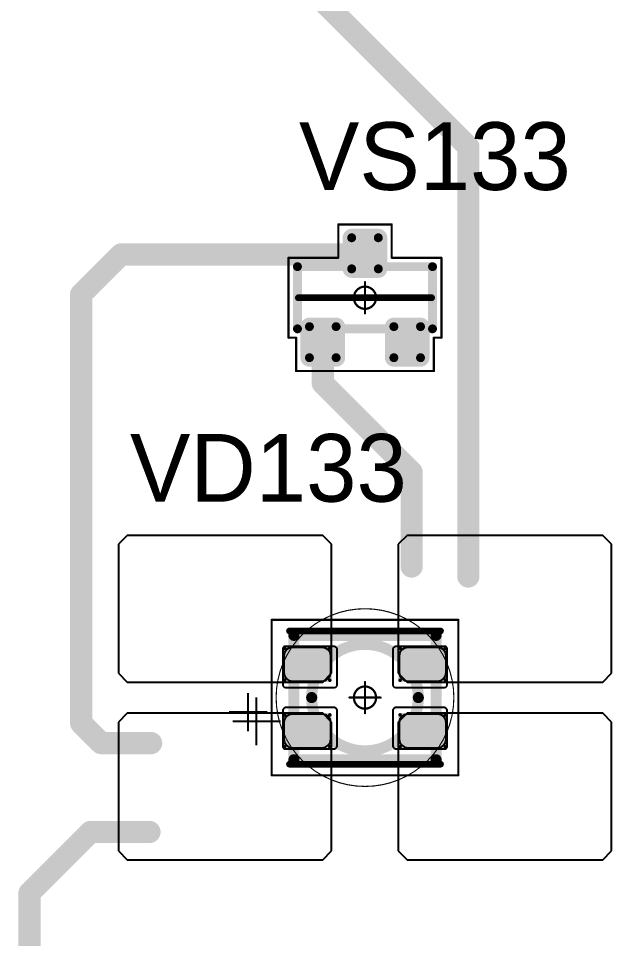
# Model space of a CAD drawing. Header units: millimetres. Extents: x 0 to 400, y 0 to 511.
# Drawn here: x 292.2 to 305.55, y 36.07 to 56.79 of the extents above; entities that cross this region are included whole.
import ezdxf

# ---------------------------------------------------------------- set-up
doc = ezdxf.new("R2010")
doc.units = ezdxf.units.MM
for name, color, linetype in [('Mechanical13', 56, 'Continuous'), ('Mechanical15', 56, 'Continuous'), ('Mechanical2', 216, 'Continuous'), ('TopLayer', 1, 'Continuous'), ('TopOverlay', 2, 'Continuous'), ('TopPaste', 8, 'Continuous'), ('TopSolder', 216, 'Continuous')]:
    doc.layers.add(name, color=color, linetype=linetype)

# ---------------------------------------------------------------- blocks, each defined once
blk = doc.blocks.new('SOT23_464')
at = {"layer": 'Mechanical13', "const_width": 0.2}
for points in [[(-0.7, 1.52), (0.7, 1.52)], [(-0.7, 1.52), (-0.7, -1.52)], [(0.7, 1.52), (0.7, -1.52)], [(-0.7, -1.52), (0.7, -1.52)]]:
    blk.add_lwpolyline(points, dxfattribs=at)
at = {"layer": 'Mechanical13', "const_width": 0.1}
for points in [[(-0.75, 1.52, 1), (-0.65, 1.52, 1)], [(-0.75, 1.52, 1), (-0.65, 1.52, 1)], [(0.65, 1.52, 1), (0.75, 1.52, 1)], [(0.65, 1.52, 1), (0.75, 1.52, 1)], [(-0.75, -1.52, 1), (-0.65, -1.52, 1)], [(-0.75, -1.52, 1), (-0.65, -1.52, 1)], [(0.65, -1.52, 1), (0.75, -1.52, 1)], [(0.65, -1.52, 1), (0.75, -1.52, 1)]]:
    blk.add_lwpolyline(points, format="xyb", close=True, dxfattribs=at)
at = {"layer": 'Mechanical15', "const_width": 0.05}
for points in [[(-0.9, 1.72), (-0.9, 1.55)], [(-0.9, 1.72), (0.9, 1.72)], [(0.9, 1.72), (0.9, 0.6)], [(-1.65, 1.55), (-1.65, -1.55)], [(-1.65, 1.55), (-0.9, 1.55)], [(0.9, 0.6), (1.65, 0.6)], [(1.65, 0.6), (1.65, -0.6)], [(0, 0.35), (0, -0.35)], [(-0.35, 0), (0.35, 0)], [(0.9, -0.6), (1.65, -0.6)], [(0.9, -0.6), (0.9, -1.72)], [(-1.65, -1.55), (-0.9, -1.55)], [(-0.9, -1.55), (-0.9, -1.72)], [(-0.9, -1.72), (0.9, -1.72)]]:
    blk.add_lwpolyline(points, dxfattribs=at)
at = {"layer": 'Mechanical15'}
for points, const_width in [([(-0.913, 1.72, 1), (-0.888, 1.72, 1)], 0.025), ([(-0.913, 1.72, 1), (-0.888, 1.72, 1)], 0.025), ([(0.888, 1.72, 1), (0.913, 1.72, 1)], 0.025), ([(0.888, 1.72, 1), (0.913, 1.72, 1)], 0.025), ([(-1.662, 1.55, 1), (-1.637, 1.55, 1)], 0.025), ([(-1.662, 1.55, 1), (-1.637, 1.55, 1)], 0.025), ([(-0.913, 1.55, 1), (-0.888, 1.55, 1)], 0.025), ([(-0.913, 1.55, 1), (-0.888, 1.55, 1)], 0.025), ([(0.888, 0.6, 1), (0.913, 0.6, 1)], 0.025), ([(0.888, 0.6, 1), (0.913, 0.6, 1)], 0.025), ([(1.637, 0.6, 1), (1.662, 0.6, 1)], 0.025), ([(1.637, 0.6, 1), (1.662, 0.6, 1)], 0.025), ([(0.25, 0, 1), (-0.25, 0, 1)], 0.05), ([(-0.012, 0.35, 1), (0.012, 0.35, 1)], 0.025), ([(-0.362, 0, 1), (-0.337, 0, 1)], 0.025), ([(-0.262, 0, 1), (-0.238, 0, 1)], 0.025), ([(0.238, 0, 1), (0.262, 0, 1)], 0.025), ([(0.337, 0, 1), (0.362, 0, 1)], 0.025), ([(-0.012, -0.35, 1), (0.012, -0.35, 1)], 0.025), ([(0.888, -0.6, 1), (0.913, -0.6, 1)], 0.025), ([(0.888, -0.6, 1), (0.913, -0.6, 1)], 0.025), ([(1.637, -0.6, 1), (1.662, -0.6, 1)], 0.025), ([(1.637, -0.6, 1), (1.662, -0.6, 1)], 0.025), ([(-1.662, -1.55, 1), (-1.637, -1.55, 1)], 0.025), ([(-1.662, -1.55, 1), (-1.637, -1.55, 1)], 0.025), ([(-0.913, -1.55, 1), (-0.888, -1.55, 1)], 0.025), ([(-0.913, -1.55, 1), (-0.888, -1.55, 1)], 0.025), ([(-0.913, -1.72, 1), (-0.888, -1.72, 1)], 0.025), ([(-0.913, -1.72, 1), (-0.888, -1.72, 1)], 0.025), ([(0.888, -1.72, 1), (0.913, -1.72, 1)], 0.025), ([(0.888, -1.72, 1), (0.913, -1.72, 1)], 0.025)]:
    blk.add_lwpolyline(points, format="xyb", close=True, dxfattribs=dict(at, const_width=const_width))
at = {"layer": 'TopLayer', "const_width": 0.1}
for points in [[(-1.4, 1.25, 1), (-1.3, 1.25, 1)], [(-0.7, 1.25, 1), (-0.6, 1.25, 1)], [(-1.4, 0.65, 1), (-1.3, 0.65, 1)], [(-0.7, 0.65, 1), (-0.6, 0.65, 1)], [(0.6, 0.3, 1), (0.7, 0.3, 1)], [(1.3, 0.3, 1), (1.4, 0.3, 1)], [(0.6, -0.3, 1), (0.7, -0.3, 1)], [(1.3, -0.3, 1), (1.4, -0.3, 1)], [(-1.4, -0.65, 1), (-1.3, -0.65, 1)], [(-0.7, -0.65, 1), (-0.6, -0.65, 1)], [(-1.4, -1.25, 1), (-1.3, -1.25, 1)], [(-0.7, -1.25, 1), (-0.6, -1.25, 1)]]:
    blk.add_lwpolyline(points, format="xyb", close=True, dxfattribs=at)
at = {"layer": 'TopLayer'}
for points in [[(-1.45, 1.25), (-1.45, 0.65), (-0.55, 1.25), (-0.55, 0.65)], [(-1.35, 1.35), (-1.35, 0.55), (-0.65, 1.35), (-0.65, 0.55)], [(0.55, 0.3), (0.55, -0.3), (1.45, 0.3), (1.45, -0.3)], [(0.65, 0.4), (0.65, -0.4), (1.35, 0.4), (1.35, -0.4)], [(-1.35, -0.55), (-1.35, -1.35), (-0.65, -0.55), (-0.65, -1.35)], [(-1.45, -0.65), (-1.45, -1.25), (-0.55, -0.65), (-0.55, -1.25)]]:
    blk.add_solid(points, dxfattribs=at)
at = {"layer": 'TopOverlay', "const_width": 0.15}
blk.add_lwpolyline([(0, 1.5), (0, -1.5)], dxfattribs=at)
at = {"layer": 'TopOverlay', "const_width": 0.075}
for points in [[(-0.038, 1.5, 1), (0.038, 1.5, 1)], [(-0.038, -1.5, 1), (0.038, -1.5, 1)]]:
    blk.add_lwpolyline(points, format="xyb", close=True, dxfattribs=at)
at = {"layer": 'TopPaste', "const_width": 0.075}
for points in [[(-1.387, 1.25, 1), (-1.313, 1.25, 1)], [(-0.687, 1.25, 1), (-0.613, 1.25, 1)], [(-1.387, 0.65, 1), (-1.313, 0.65, 1)], [(-0.687, 0.65, 1), (-0.613, 0.65, 1)], [(0.613, 0.3, 1), (0.687, 0.3, 1)], [(1.313, 0.3, 1), (1.387, 0.3, 1)], [(0.613, -0.3, 1), (0.687, -0.3, 1)], [(1.313, -0.3, 1), (1.387, -0.3, 1)], [(-1.387, -0.65, 1), (-1.313, -0.65, 1)], [(-0.687, -0.65, 1), (-0.613, -0.65, 1)], [(-1.387, -1.25, 1), (-1.313, -1.25, 1)], [(-0.687, -1.25, 1), (-0.613, -1.25, 1)]]:
    blk.add_lwpolyline(points, format="xyb", close=True, dxfattribs=at)
at = {"layer": 'TopPaste'}
for points in [[(-1.425, 1.25), (-1.425, 0.65), (-0.575, 1.25), (-0.575, 0.65)], [(-1.35, 1.325), (-1.35, 0.575), (-0.65, 1.325), (-0.65, 0.575)], [(0.575, 0.3), (0.575, -0.3), (1.425, 0.3), (1.425, -0.3)], [(0.65, 0.375), (0.65, -0.375), (1.35, 0.375), (1.35, -0.375)], [(-1.35, -0.575), (-1.35, -1.325), (-0.65, -0.575), (-0.65, -1.325)], [(-1.425, -0.65), (-1.425, -1.25), (-0.575, -0.65), (-0.575, -1.25)]]:
    blk.add_solid(points, dxfattribs=at)
at = {"layer": 'TopSolder', "const_width": 0.202}
for points in [[(-1.451, 1.25, 1), (-1.249, 1.25, 1)], [(-0.751, 1.25, 1), (-0.549, 1.25, 1)], [(-1.451, 0.65, 1), (-1.249, 0.65, 1)], [(-0.751, 0.65, 1), (-0.549, 0.65, 1)], [(0.549, 0.3, 1), (0.751, 0.3, 1)], [(1.249, 0.3, 1), (1.451, 0.3, 1)], [(0.549, -0.3, 1), (0.751, -0.3, 1)], [(1.249, -0.3, 1), (1.451, -0.3, 1)], [(-1.451, -0.65, 1), (-1.249, -0.65, 1)], [(-0.751, -0.65, 1), (-0.549, -0.65, 1)], [(-1.451, -1.25, 1), (-1.249, -1.25, 1)], [(-0.751, -1.25, 1), (-0.549, -1.25, 1)]]:
    blk.add_lwpolyline(points, format="xyb", close=True, dxfattribs=at)
at = {"layer": 'TopSolder'}
for points in [[(-1.35, 1.452), (-1.35, 0.448), (-0.65, 1.452), (-0.65, 0.448)], [(-1.552, 1.25), (-1.552, 0.65), (-0.448, 1.25), (-0.448, 0.65)], [(0.65, 0.502), (0.65, -0.502), (1.35, 0.502), (1.35, -0.502)], [(0.448, 0.3), (0.448, -0.3), (1.552, 0.3), (1.552, -0.3)], [(-1.35, -0.448), (-1.35, -1.452), (-0.65, -0.448), (-0.65, -1.452)], [(-1.552, -0.65), (-1.552, -1.25), (-0.448, -0.65), (-0.448, -1.25)]]:
    blk.add_solid(points, dxfattribs=at)
blk = doc.blocks.new('E65F_668')
at = {"layer": 'Mechanical13'}
for p, q in [((2.441, 1.071), (2.441, 0)), ((1.905, 0.536), (2.976, 0.536))]:
    blk.add_line(p, q, dxfattribs=at)
at = {"layer": 'Mechanical13', "const_width": 0.25}
for points in [[(-1.6, 1.4), (-1.6, -1.4)], [(1.6, 1.4), (-1.6, 1.4)], [(1.6, 1.4), (1.6, -1.4)], [(1.6, -1.4), (-1.6, -1.4)]]:
    blk.add_lwpolyline(points, dxfattribs=at)
at = {"layer": 'Mechanical13'}
for points, const_width in [([(-1.663, 1.4, 1), (-1.538, 1.4, 1)], 0.125), ([(-1.663, 1.4, 1), (-1.538, 1.4, 1)], 0.125), ([(1.537, 1.4, 1), (1.662, 1.4, 1)], 0.125), ([(1.537, 1.4, 1), (1.662, 1.4, 1)], 0.125), ([(1.2, 0, 1), (-1.2, 0, 1)], 0.25), ([(-1.263, 0, 1), (-1.138, 0, 1)], 0.125), ([(1.137, 0, 1), (1.262, 0, 1)], 0.125), ([(-1.663, -1.4, 1), (-1.538, -1.4, 1)], 0.125), ([(-1.663, -1.4, 1), (-1.538, -1.4, 1)], 0.125), ([(1.537, -1.4, 1), (1.662, -1.4, 1)], 0.125), ([(1.537, -1.4, 1), (1.662, -1.4, 1)], 0.125)]:
    blk.add_lwpolyline(points, format="xyb", close=True, dxfattribs=dict(at, const_width=const_width))
at = {"layer": 'Mechanical15', "const_width": 0.05}
for points in [[(2.1, 1.75), (-2.1, 1.75)], [(-2.1, 1.75), (-2.1, -1.75)], [(2.1, 1.75), (2.1, -1.75)], [(0, 0.35), (0, -0.35)], [(0, 0.35), (0, -0.35)], [(0.35, 0), (-0.35, 0)], [(0.35, 0), (-0.35, 0)], [(2.1, -1.75), (-2.1, -1.75)]]:
    blk.add_lwpolyline(points, dxfattribs=at)
at = {"layer": 'Mechanical15'}
for points, const_width in [([(-2.113, 1.75, 1), (-2.088, 1.75, 1)], 0.025), ([(-2.113, 1.75, 1), (-2.088, 1.75, 1)], 0.025), ([(2.087, 1.75, 1), (2.112, 1.75, 1)], 0.025), ([(2.087, 1.75, 1), (2.112, 1.75, 1)], 0.025), ([(0.25, 0, 1), (-0.25, 0, 1)], 0.05), ([(0.25, 0, 1), (-0.25, 0, 1)], 0.05), ([(-0.013, 0.35, 1), (0.012, 0.35, 1)], 0.025), ([(-0.013, 0.35, 1), (0.012, 0.35, 1)], 0.025), ([(-0.363, 0, 1), (-0.338, 0, 1)], 0.025), ([(-0.363, 0, 1), (-0.338, 0, 1)], 0.025), ([(-0.263, 0, 1), (-0.238, 0, 1)], 0.025), ([(-0.263, 0, 1), (-0.238, 0, 1)], 0.025), ([(0.237, 0, 1), (0.262, 0, 1)], 0.025), ([(0.237, 0, 1), (0.262, 0, 1)], 0.025), ([(0.337, 0, 1), (0.362, 0, 1)], 0.025), ([(0.337, 0, 1), (0.362, 0, 1)], 0.025), ([(-0.013, -0.35, 1), (0.012, -0.35, 1)], 0.025), ([(-0.013, -0.35, 1), (0.012, -0.35, 1)], 0.025), ([(-2.113, -1.75, 1), (-2.088, -1.75, 1)], 0.025), ([(-2.113, -1.75, 1), (-2.088, -1.75, 1)], 0.025), ([(2.087, -1.75, 1), (2.112, -1.75, 1)], 0.025), ([(2.087, -1.75, 1), (2.112, -1.75, 1)], 0.025)]:
    blk.add_lwpolyline(points, format="xyb", close=True, dxfattribs=dict(at, const_width=const_width))
at = {"layer": 'TopLayer'}
for p, q in [((-5.35, 3.65), (-5.55, 3.45)), ((-0.95, 3.65), (-5.35, 3.65)), ((-5.35, 3.65), (-5.35, 3.65)), ((-0.75, 3.45), (-0.95, 3.65)), ((0.95, 3.65), (0.75, 3.45)), ((5.35, 3.65), (0.95, 3.65)), ((0.95, 3.65), (0.95, 3.65)), ((5.55, 3.45), (5.35, 3.65)), ((-5.55, 3.45), (-5.55, 3.45)), ((-5.55, 3.45), (-5.55, 0.55)), ((-0.75, 0.55), (-0.75, 3.45)), ((0.75, 3.45), (0.75, 3.45)), ((0.75, 3.45), (0.75, 0.55)), ((5.55, 0.55), (5.55, 3.45)), ((-5.55, 0.55), (-5.35, 0.35)), ((-0.95, 0.35), (-0.75, 0.55)), ((0.75, 0.55), (0.95, 0.35)), ((5.35, 0.35), (5.55, 0.55)), ((-5.35, 0.35), (-0.95, 0.35)), ((0.95, 0.35), (5.35, 0.35)), ((-5.35, -0.35), (-5.55, -0.55)), ((-0.95, -0.35), (-5.35, -0.35)), ((-5.35, -0.35), (-5.35, -0.35)), ((-0.75, -0.55), (-0.95, -0.35)), ((0.95, -0.35), (0.75, -0.55)), ((5.35, -0.35), (0.95, -0.35)), ((0.95, -0.35), (0.95, -0.35)), ((5.55, -0.55), (5.35, -0.35)), ((-5.55, -0.55), (-5.55, -0.55)), ((-5.55, -0.55), (-5.55, -3.45)), ((-0.75, -3.45), (-0.75, -0.55)), ((0.75, -0.55), (0.75, -0.55)), ((0.75, -0.55), (0.75, -3.45)), ((5.55, -3.45), (5.55, -0.55)), ((-5.55, -3.45), (-5.35, -3.65)), ((-0.95, -3.65), (-0.75, -3.45)), ((0.75, -3.45), (0.95, -3.65)), ((5.35, -3.65), (5.55, -3.45)), ((-5.35, -3.65), (-0.95, -3.65)), ((0.95, -3.65), (5.35, -3.65))]:
    blk.add_line(p, q, dxfattribs=at)
at = {"layer": 'TopLayer', "const_width": 0.04}
for points in [[(-1.83, 1.11, 1), (-1.79, 1.11, 1)], [(-0.81, 1.11, 1), (-0.77, 1.11, 1)], [(0.77, 1.11, 1), (0.81, 1.11, 1)], [(1.79, 1.11, 1), (1.83, 1.11, 1)], [(-1.83, 0.39, 1), (-1.79, 0.39, 1)], [(-0.81, 0.39, 1), (-0.77, 0.39, 1)], [(0.77, 0.39, 1), (0.81, 0.39, 1)], [(1.79, 0.39, 1), (1.83, 0.39, 1)], [(-1.83, -0.39, 1), (-1.79, -0.39, 1)], [(-0.81, -0.39, 1), (-0.77, -0.39, 1)], [(0.77, -0.39, 1), (0.81, -0.39, 1)], [(1.79, -0.39, 1), (1.83, -0.39, 1)], [(-1.83, -1.11, 1), (-1.79, -1.11, 1)], [(-0.81, -1.11, 1), (-0.77, -1.11, 1)], [(0.77, -1.11, 1), (0.81, -1.11, 1)], [(1.79, -1.11, 1), (1.83, -1.11, 1)]]:
    blk.add_lwpolyline(points, format="xyb", close=True, dxfattribs=at)
at = {"layer": 'TopLayer'}
for points in [[(-1.85, 1.11), (-1.85, 0.39), (-0.75, 1.11), (-0.75, 0.39)], [(-1.81, 1.15), (-1.81, 0.35), (-0.79, 1.15), (-0.79, 0.35)], [(0.75, 1.11), (0.75, 0.39), (1.85, 1.11), (1.85, 0.39)], [(0.79, 1.15), (0.79, 0.35), (1.81, 1.15), (1.81, 0.35)], [(-1.85, -0.39), (-1.85, -1.11), (-0.75, -0.39), (-0.75, -1.11)], [(-1.81, -0.35), (-1.81, -1.15), (-0.79, -0.35), (-0.79, -1.15)], [(0.75, -0.39), (0.75, -1.11), (1.85, -0.39), (1.85, -1.11)], [(0.79, -0.35), (0.79, -1.15), (1.81, -0.35), (1.81, -1.15)]]:
    blk.add_solid(points, dxfattribs=at)
at = {"layer": 'TopOverlay'}
for p, q in [((2.628, 0.757), (2.628, -0.1)), ((2.2, 0.328), (3.057, 0.328))]:
    blk.add_line(p, q, dxfattribs=at)
at = {"layer": 'TopOverlay', "const_width": 0.15}
for points in [[(1.7, 1.5), (-1.7, 1.5)], [(1.7, -1.5), (-1.7, -1.5)]]:
    blk.add_lwpolyline(points, dxfattribs=at)
at = {"layer": 'TopOverlay', "const_width": 0.075}
for points in [[(-1.738, 1.5, 1), (-1.663, 1.5, 1)], [(1.662, 1.5, 1), (1.737, 1.5, 1)], [(-1.738, -1.5, 1), (-1.663, -1.5, 1)], [(1.662, -1.5, 1), (1.737, -1.5, 1)]]:
    blk.add_lwpolyline(points, format="xyb", close=True, dxfattribs=at)
at = {"layer": 'TopPaste'}
for p, q in [((-1.773, 1.073), (-1.814, 1.011)), ((-1.711, 1.114), (-1.773, 1.073)), ((-1.638, 1.129), (-1.711, 1.114)), ((-0.963, 1.129), (-1.638, 1.129)), ((-0.889, 1.114), (-0.963, 1.129)), ((-0.827, 1.073), (-0.889, 1.114)), ((-0.786, 1.011), (-0.827, 1.073)), ((0.827, 1.073), (0.786, 1.011)), ((0.889, 1.114), (0.827, 1.073)), ((0.962, 1.129), (0.889, 1.114)), ((1.637, 1.129), (0.962, 1.129)), ((1.711, 1.114), (1.637, 1.129)), ((1.773, 1.073), (1.711, 1.114)), ((1.814, 1.011), (1.773, 1.073)), ((-1.814, 1.011), (-1.829, 0.938)), ((-1.829, 0.938), (-1.829, 0.563)), ((-0.771, 0.938), (-0.786, 1.011)), ((-0.771, 0.563), (-0.771, 0.938)), ((0.786, 1.011), (0.771, 0.938)), ((0.771, 0.938), (0.771, 0.563)), ((1.829, 0.938), (1.814, 1.011)), ((1.829, 0.563), (1.829, 0.938)), ((-1.829, 0.563), (-1.814, 0.489)), ((-1.814, 0.489), (-1.773, 0.427)), ((-1.773, 0.427), (-1.711, 0.386)), ((-0.889, 0.386), (-0.827, 0.427)), ((-0.827, 0.427), (-0.786, 0.489)), ((-0.786, 0.489), (-0.771, 0.563)), ((0.771, 0.563), (0.786, 0.489)), ((0.786, 0.489), (0.827, 0.427)), ((0.827, 0.427), (0.889, 0.386)), ((1.711, 0.386), (1.773, 0.427)), ((1.773, 0.427), (1.814, 0.489)), ((1.814, 0.489), (1.829, 0.563)), ((-1.711, 0.386), (-1.638, 0.371)), ((-1.638, 0.371), (-0.963, 0.371)), ((-0.963, 0.371), (-0.889, 0.386)), ((0.889, 0.386), (0.962, 0.371)), ((0.962, 0.371), (1.637, 0.371)), ((1.637, 0.371), (1.711, 0.386)), ((-1.711, -0.386), (-1.773, -0.427)), ((-1.638, -0.371), (-1.711, -0.386)), ((-0.963, -0.371), (-1.638, -0.371)), ((-0.889, -0.386), (-0.963, -0.371)), ((-0.827, -0.427), (-0.889, -0.386)), ((0.889, -0.386), (0.827, -0.427)), ((0.962, -0.371), (0.889, -0.386)), ((1.637, -0.371), (0.962, -0.371)), ((1.711, -0.386), (1.637, -0.371)), ((1.773, -0.427), (1.711, -0.386)), ((-1.814, -0.489), (-1.829, -0.563)), ((-1.829, -0.563), (-1.829, -0.938)), ((-1.773, -0.427), (-1.814, -0.489)), ((-0.786, -0.489), (-0.827, -0.427)), ((-0.771, -0.563), (-0.786, -0.489)), ((-0.771, -0.938), (-0.771, -0.563)), ((0.786, -0.489), (0.771, -0.563)), ((0.771, -0.563), (0.771, -0.938)), ((0.827, -0.427), (0.786, -0.489)), ((1.814, -0.489), (1.773, -0.427)), ((1.829, -0.563), (1.814, -0.489)), ((1.829, -0.938), (1.829, -0.563)), ((-1.829, -0.938), (-1.814, -1.011)), ((-1.814, -1.011), (-1.773, -1.073)), ((-0.827, -1.073), (-0.786, -1.011)), ((-0.786, -1.011), (-0.771, -0.938)), ((0.771, -0.938), (0.786, -1.011)), ((0.786, -1.011), (0.827, -1.073)), ((1.773, -1.073), (1.814, -1.011)), ((1.814, -1.011), (1.829, -0.938)), ((-1.773, -1.073), (-1.711, -1.114)), ((-1.711, -1.114), (-1.638, -1.129)), ((-1.638, -1.129), (-0.963, -1.129)), ((-0.963, -1.129), (-0.889, -1.114)), ((-0.889, -1.114), (-0.827, -1.073)), ((0.827, -1.073), (0.889, -1.114)), ((0.889, -1.114), (0.962, -1.129)), ((0.962, -1.129), (1.637, -1.129)), ((1.637, -1.129), (1.711, -1.114)), ((1.711, -1.114), (1.773, -1.073))]:
    blk.add_line(p, q, dxfattribs=at)
at = {"layer": 'TopSolder'}
for p, q in [((-1.842, 1.129), (-1.85, 1.111)), ((-1.85, 1.111), (-1.85, 1.101)), ((-1.85, 1.101), (-1.85, 1.101)), ((-1.85, 1.101), (-1.85, 0.301)), ((-1.828, 1.143), (-1.842, 1.129)), ((-1.81, 1.151), (-1.828, 1.143)), ((-1.8, 1.151), (-1.81, 1.151)), ((-0.7, 1.151), (-1.8, 1.151)), ((-0.685, 1.151), (-0.7, 1.151)), ((-0.7, 1.151), (-0.7, 1.151)), ((-0.658, 1.139), (-0.685, 1.151)), ((-0.636, 1.118), (-0.658, 1.139)), ((-0.625, 1.09), (-0.636, 1.118)), ((-0.625, 1.076), (-0.625, 1.09)), ((-0.625, 0.301), (-0.625, 1.076)), ((0.636, 1.118), (0.625, 1.09)), ((0.625, 1.09), (0.625, 1.076)), ((0.625, 1.076), (0.625, 1.076)), ((0.625, 1.076), (0.625, 0.301)), ((0.657, 1.139), (0.636, 1.118)), ((0.685, 1.151), (0.657, 1.139)), ((0.7, 1.151), (0.685, 1.151)), ((1.8, 1.151), (0.7, 1.151)), ((1.81, 1.151), (1.8, 1.151)), ((1.8, 1.151), (1.8, 1.151)), ((1.828, 1.143), (1.81, 1.151)), ((1.842, 1.129), (1.828, 1.143)), ((1.85, 1.111), (1.842, 1.129)), ((1.85, 1.101), (1.85, 1.111)), ((1.85, 0.301), (1.85, 1.101)), ((-1.85, 0.301), (-1.85, 0.286)), ((-1.85, 0.286), (-1.839, 0.258)), ((-1.839, 0.258), (-1.818, 0.237)), ((-1.818, 0.237), (-1.79, 0.226)), ((-1.79, 0.226), (-1.775, 0.226)), ((-1.775, 0.226), (-1.775, 0.226)), ((-1.775, 0.226), (-0.7, 0.226)), ((-0.7, 0.226), (-0.685, 0.226)), ((-0.685, 0.226), (-0.658, 0.237)), ((-0.658, 0.237), (-0.636, 0.258)), ((-0.636, 0.258), (-0.625, 0.286)), ((-0.625, 0.286), (-0.625, 0.301)), ((-0.625, 0.301), (-0.625, 0.301)), ((0.625, 0.301), (0.625, 0.286)), ((0.625, 0.286), (0.636, 0.258)), ((0.636, 0.258), (0.657, 0.237)), ((0.657, 0.237), (0.685, 0.226)), ((0.685, 0.226), (0.7, 0.226)), ((0.7, 0.226), (0.7, 0.226)), ((0.7, 0.226), (1.775, 0.226)), ((1.775, 0.226), (1.79, 0.226)), ((1.79, 0.226), (1.817, 0.237)), ((1.817, 0.237), (1.839, 0.258)), ((1.839, 0.258), (1.85, 0.286)), ((1.85, 0.286), (1.85, 0.301)), ((1.85, 0.301), (1.85, 0.301)), ((-1.839, -0.257), (-1.85, -0.285)), ((-1.85, -0.285), (-1.85, -0.299)), ((-1.85, -0.299), (-1.85, -0.299)), ((-1.85, -0.299), (-1.85, -1.099)), ((-1.818, -0.236), (-1.839, -0.257)), ((-1.79, -0.224), (-1.818, -0.236)), ((-1.775, -0.224), (-1.79, -0.224)), ((-0.7, -0.224), (-1.775, -0.224)), ((-0.685, -0.224), (-0.7, -0.224)), ((-0.7, -0.224), (-0.7, -0.224)), ((-0.658, -0.236), (-0.685, -0.224)), ((-0.636, -0.257), (-0.658, -0.236)), ((-0.625, -0.285), (-0.636, -0.257)), ((-0.625, -0.299), (-0.625, -0.285)), ((-0.625, -1.074), (-0.625, -0.299)), ((0.636, -0.257), (0.625, -0.285)), ((0.625, -0.285), (0.625, -0.299)), ((0.625, -0.299), (0.625, -0.299)), ((0.625, -0.299), (0.625, -1.074)), ((0.657, -0.236), (0.636, -0.257)), ((0.685, -0.224), (0.657, -0.236)), ((0.7, -0.224), (0.685, -0.224)), ((1.775, -0.224), (0.7, -0.224)), ((1.79, -0.224), (1.775, -0.224)), ((1.775, -0.224), (1.775, -0.224)), ((1.817, -0.236), (1.79, -0.224)), ((1.839, -0.257), (1.817, -0.236)), ((1.85, -0.285), (1.839, -0.257)), ((1.85, -0.299), (1.85, -0.285)), ((1.85, -1.099), (1.85, -0.299)), ((-1.85, -1.099), (-1.85, -1.109)), ((-1.85, -1.109), (-1.842, -1.128)), ((-1.842, -1.128), (-1.828, -1.142)), ((-1.828, -1.142), (-1.81, -1.149)), ((-1.81, -1.149), (-1.8, -1.149)), ((-1.8, -1.149), (-0.7, -1.149)), ((-1.8, -1.149), (-1.8, -1.149)), ((-0.7, -1.149), (-0.685, -1.149)), ((-0.685, -1.149), (-0.658, -1.138)), ((-0.658, -1.138), (-0.636, -1.117)), ((-0.636, -1.117), (-0.625, -1.089)), ((-0.625, -1.089), (-0.625, -1.074)), ((-0.625, -1.074), (-0.625, -1.074)), ((0.625, -1.074), (0.625, -1.089)), ((0.625, -1.089), (0.636, -1.117)), ((0.636, -1.117), (0.657, -1.138)), ((0.657, -1.138), (0.685, -1.149)), ((0.685, -1.149), (0.7, -1.149)), ((0.7, -1.149), (1.8, -1.149)), ((0.7, -1.149), (0.7, -1.149)), ((1.8, -1.149), (1.81, -1.149)), ((1.81, -1.149), (1.828, -1.142)), ((1.828, -1.142), (1.842, -1.128)), ((1.842, -1.128), (1.85, -1.109)), ((1.85, -1.109), (1.85, -1.099)), ((1.85, -1.099), (1.85, -1.099))]:
    blk.add_line(p, q, dxfattribs=at)

msp = doc.modelspace()

# ---------------------------------------------------------------- linework, layer by layer
at = {"layer": 'Mechanical2'}
for points, const_width in [([(302, 41.5, 1), (298, 41.5, 1)], 0.0254), ([(300, 43.5, 1), (300, 43.5, 1)], 0.0005), ([(297.994, 41.5, 1), (298.006, 41.5, 1)], 0.0127), ([(298, 41.5, 1), (298, 41.5, 1)], 0.0005), ([(301.994, 41.5, 1), (302.006, 41.5, 1)], 0.0127), ([(302, 41.5, 1), (302, 41.5, 1)], 0.0005), ([(300, 39.5, 1), (300, 39.5, 1)], 0.0005)]:
    msp.add_lwpolyline(points, format="xyb", close=True, dxfattribs=dict(at, const_width=const_width))
at = {"layer": 'Mechanical2', "const_width": 0.001}
for points in [[(300, 39.5), (300, 43.5)], [(298, 41.5), (302, 41.5)]]:
    msp.add_lwpolyline(points, dxfattribs=at)
at = {"layer": 'TopLayer', "const_width": 0.5}
for points in [[(298.7, 57.525), (302.325, 53.9)], [(302.325, 44.225), (302.325, 53.9)], [(293.612, 50.575), (294.512, 51.475)], [(294.512, 51.475), (299.912, 51.475)], [(293.612, 40.925), (293.612, 50.575)], [(299.05, 48.575), (299.05, 49.5)], [(299.05, 48.575), (301.05, 46.575)], [(301.05, 44.45), (301.05, 46.575)], [(293.612, 40.925), (294.062, 40.475)], [(294.062, 40.475), (295.187, 40.475)], [(292.45, 37.1), (293.825, 38.475)], [(293.825, 38.475), (295.15, 38.475)], [(292.45, 18.35), (292.45, 37.1)]]:
    msp.add_lwpolyline(points, dxfattribs=at)
at = {"layer": 'TopLayer', "const_width": 0.25}
for points in [[(302.2, 53.9, 1), (302.45, 53.9, 1)], [(302.2, 53.9, 1), (302.45, 53.9, 1)], [(294.387, 51.475, 1), (294.637, 51.475, 1)], [(294.387, 51.475, 1), (294.637, 51.475, 1)], [(299.787, 51.475, 1), (300.037, 51.475, 1)], [(293.487, 50.575, 1), (293.737, 50.575, 1)], [(293.487, 50.575, 1), (293.737, 50.575, 1)], [(298.925, 49.5, 1), (299.175, 49.5, 1)], [(298.925, 48.575, 1), (299.175, 48.575, 1)], [(298.925, 48.575, 1), (299.175, 48.575, 1)], [(300.925, 46.575, 1), (301.175, 46.575, 1)], [(300.925, 46.575, 1), (301.175, 46.575, 1)], [(300.925, 44.45, 1), (301.175, 44.45, 1)], [(302.2, 44.225, 1), (302.45, 44.225, 1)], [(293.487, 40.925, 1), (293.737, 40.925, 1)], [(293.487, 40.925, 1), (293.737, 40.925, 1)], [(293.937, 40.475, 1), (294.187, 40.475, 1)], [(293.937, 40.475, 1), (294.187, 40.475, 1)], [(295.062, 40.475, 1), (295.312, 40.475, 1)], [(293.7, 38.475, 1), (293.95, 38.475, 1)], [(293.7, 38.475, 1), (293.95, 38.475, 1)], [(295.025, 38.475, 1), (295.275, 38.475, 1)], [(292.325, 37.1, 1), (292.575, 37.1, 1)], [(292.325, 37.1, 1), (292.575, 37.1, 1)]]:
    msp.add_lwpolyline(points, format="xyb", close=True, dxfattribs=at)

# ---------------------------------------------------------------- block references
for name, p, rotation in [('SOT23_464', (300, 50.5), 90), ('E65F_668', (300, 41.5), 180)]:
    msp.add_blockref(name, p, dxfattribs=dict(rotation=rotation))

# ---------------------------------------------------------------- texts
at = {"layer": 'TopOverlay'}
for s, p in [('VS133', (298.514, 52.926)), ('VD133', (294.711, 45.909))]:
    msp.add_text(s, height=1.524, dxfattribs=at).set_placement(p)

doc.saveas('drawing.dxf')
